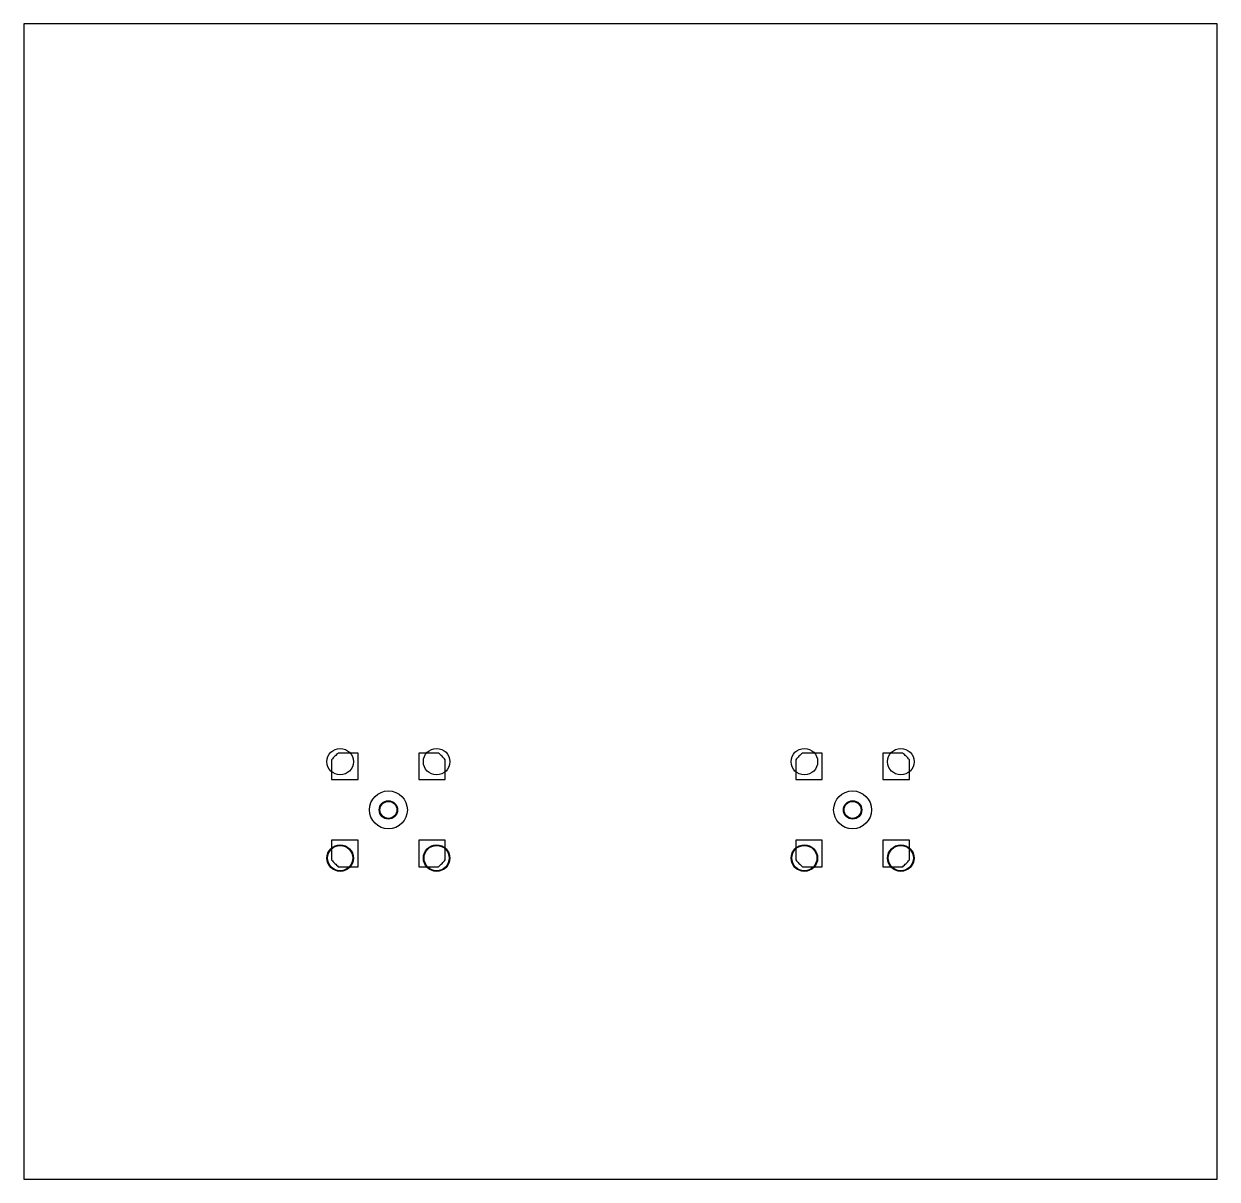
# Model space of a CAD drawing. Extents: x 0.5 to 63.5, y 0.5 to 61.5.
import ezdxf

# ---------------------------------------------------------------- set-up
doc = ezdxf.new("R2010")
doc.units = 0

msp = doc.modelspace()

# ---------------------------------------------------------------- linework, layer by layer
at = {"layer": 'COPPER (ANNEALED)'}
msp.add_lwpolyline([(0.508, 0.508), (63.492, 0.508), (63.492, 61.492), (0.508, 61.492)], close=True, dxfattribs=at)
for centre, radius in [((17.205, 22.545), 0.7), ((22.295, 22.545), 0.7), ((41.705, 22.545), 0.7), ((46.795, 22.545), 0.7), ((19.75, 20), 1), ((44.25, 20), 1), ((19.75, 20), 0.4848), ((19.75, 20), 0.45), ((44.25, 20), 0.4848), ((44.25, 20), 0.45), ((17.205, 17.455), 0.7), ((17.205, 17.455), 0.7), ((17.205, 17.455), 0.6652), ((22.295, 17.455), 0.7), ((22.295, 17.455), 0.7), ((22.295, 17.455), 0.6652), ((41.705, 17.455), 0.7), ((41.705, 17.455), 0.7), ((41.705, 17.455), 0.6652), ((46.795, 17.455), 0.7), ((46.795, 17.455), 0.7), ((46.795, 17.455), 0.6652)]:
    msp.add_circle(centre, radius, dxfattribs=at)
at = {"layer": 'MCX_PLUG_THRU_2_GOLD'}
for points in [[(18.15, 23.001721), (17.104249, 23.001721, 0.0156673), (16.921573, 22.830148, 0.0156673), (16.75, 22.647473), (16.75, 21.601721), (18.15, 21.601721)], [(22.75, 21.601721), (22.75, 22.647473, 0.0156673), (22.578427, 22.830148, 0.0156673), (22.395751, 23.001721), (21.35, 23.001721), (21.35, 21.601721)], [(42.65, 23.001721), (41.604249, 23.001721, 0.0156673), (41.421573, 22.830148, 0.0156673), (41.25, 22.647473), (41.25, 21.601721), (42.65, 21.601721)], [(47.25, 21.601721), (47.25, 22.647473, 0.0156673), (47.078427, 22.830148, 0.0156673), (46.895751, 23.001721), (45.85, 23.001721), (45.85, 21.601721)], [(16.75, 18.401721), (16.75, 17.35597, 0.0156673), (16.921573, 17.173294, 0.0156673), (17.104249, 17.001721), (18.15, 17.001721), (18.15, 18.401721)], [(21.35, 17.001721), (22.395751, 17.001721, 0.0156673), (22.578427, 17.173294, 0.0156673), (22.75, 17.35597), (22.75, 18.401721), (21.35, 18.401721)], [(41.25, 18.401721), (41.25, 17.35597, 0.0156673), (41.421573, 17.173294, 0.0156673), (41.604249, 17.001721), (42.65, 17.001721), (42.65, 18.401721)], [(45.85, 17.001721), (46.895751, 17.001721, 0.0156673), (47.078427, 17.173294, 0.0156673), (47.25, 17.35597), (47.25, 18.401721), (45.85, 18.401721)]]:
    msp.add_lwpolyline(points, format="xyb", close=True, dxfattribs=at)
for centre in [(19.75, 20.001721), (44.25, 20.001721)]:
    msp.add_circle(centre, 0.45, dxfattribs=at)

doc.saveas('drawing.dxf')
